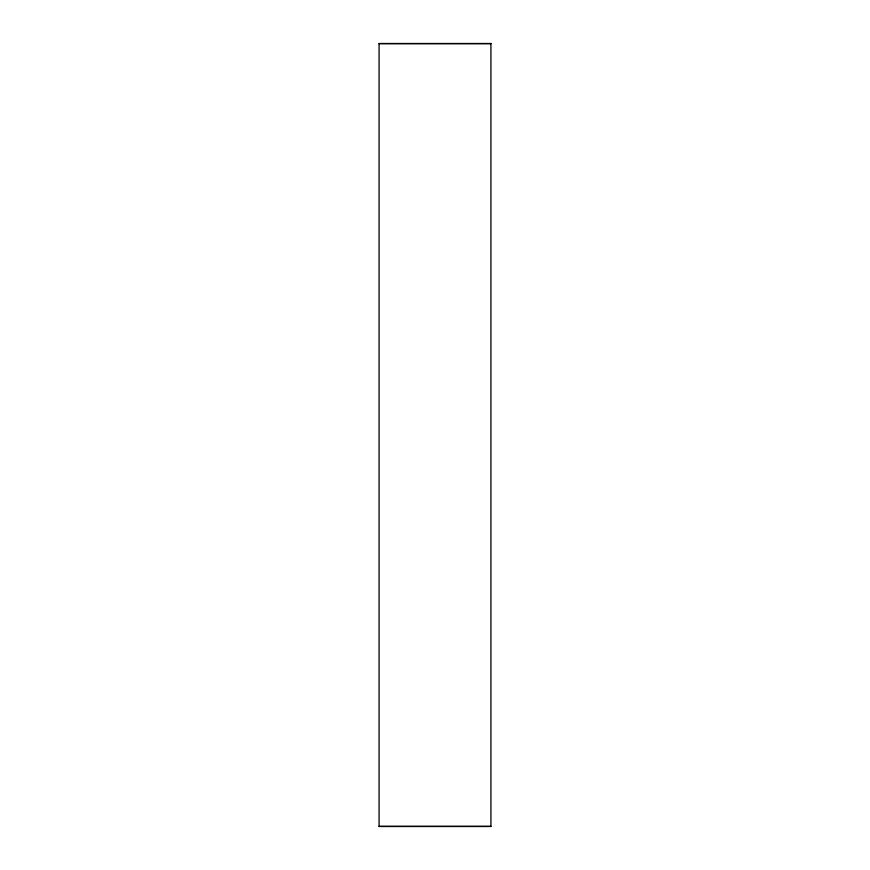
<?xml version="1.0" encoding="UTF-8"?>
<svg xmlns="http://www.w3.org/2000/svg" width="870" height="870" viewBox="0 0 870 870"><rect width="100%" height="100%" fill="white"/><g stroke="black" fill="none" stroke-linecap="round" stroke-linejoin="round"><path stroke-width="1.3" d="M379.081 43.652L490.919 43.652M379.081 826.348L490.919 826.348M490.919 43.5L379.081 43.5L379.081 826.5L490.919 826.5L490.919 43.5"/></g></svg>
